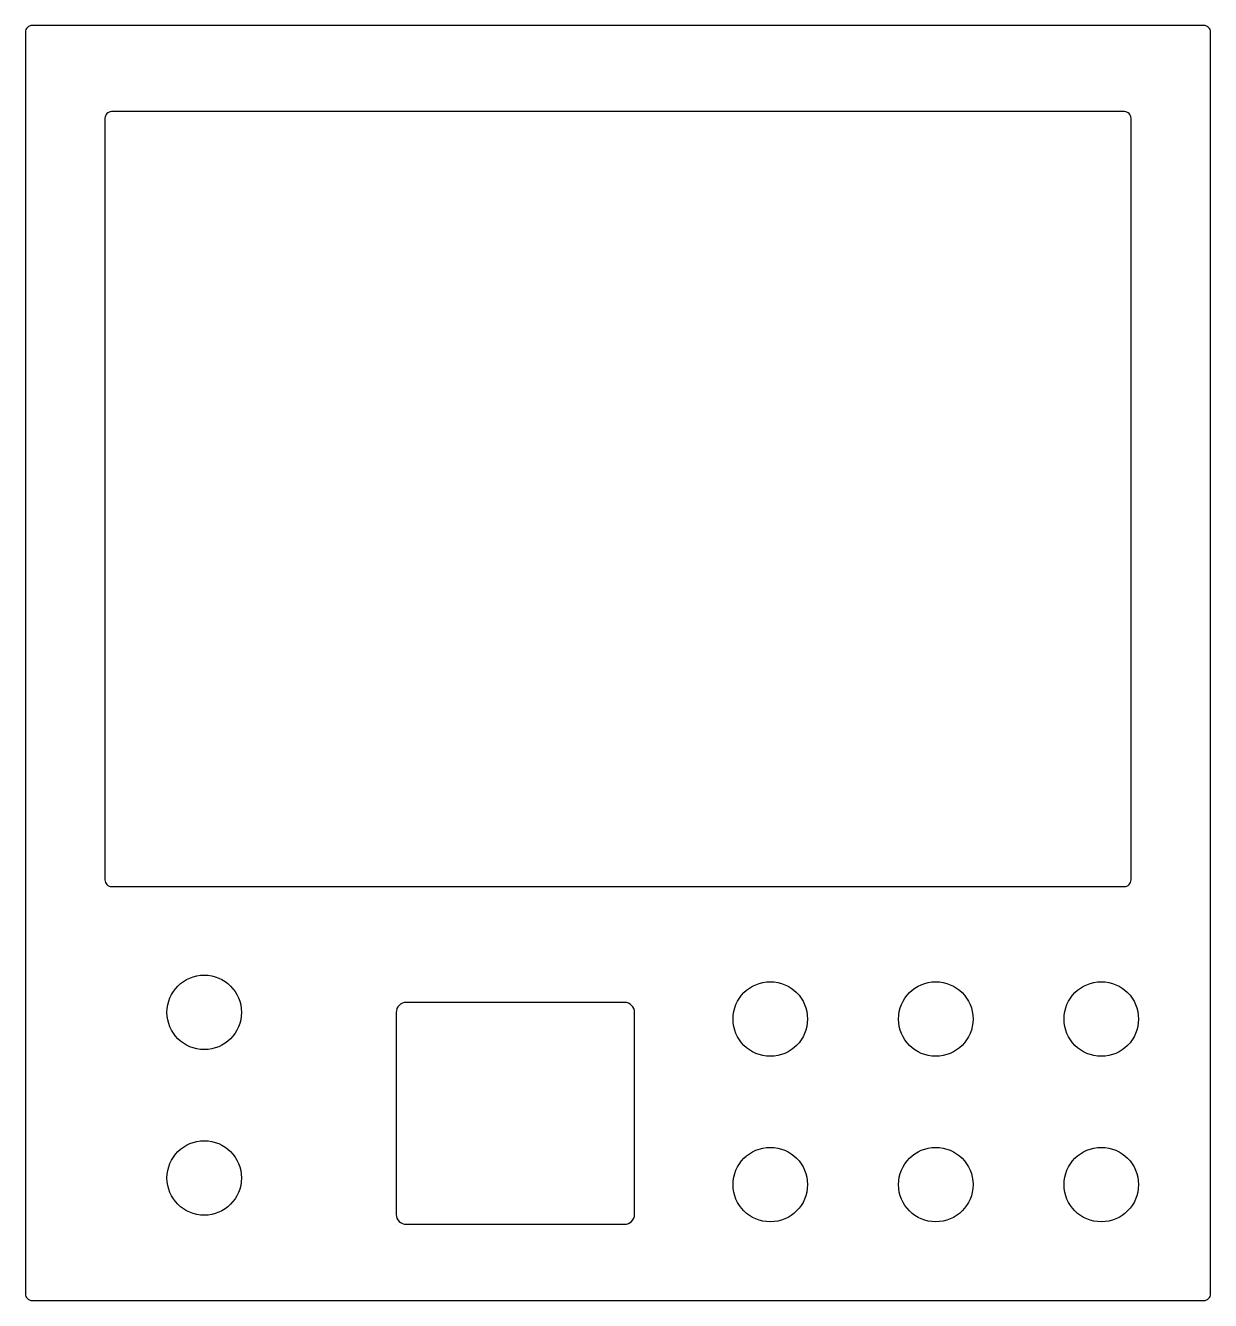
# Model space of a CAD drawing. Header units: millimetres. Extents: x 0 to 358, y 0 to 385.
import ezdxf

# ---------------------------------------------------------------- set-up
doc = ezdxf.new("R2010")
doc.units = ezdxf.units.MM
doc.layers.get('0').update_dxf_attribs({"color": 18, "lineweight": 25, "true_color": 0x000000})

msp = doc.modelspace()

# ---------------------------------------------------------------- linework, layer by layer
msp.add_line((112, 23), (112, 23))
msp.add_line((112, 23), (112, 23))
at = {"flags": 128}
for points in [[(0, 383), (0, 2, 0.414214), (2, 0), (356, 0, 0.414214), (358, 2), (358, 383, 0.414214), (356, 385), (2, 385, 0.414214), (0, 383)], [(334, 127), (334, 357, 0.414214), (332, 359), (26, 359, 0.414214), (24, 357), (24, 127, 0.414214), (26, 125), (332, 125, 0.414214), (334, 127)], [(181, 90), (115, 90, 0.414214), (112, 87), (112, 26, 0.414214), (115, 23), (181, 23, 0.414214), (184, 26), (184, 87, 0.414214), (181, 90)]]:
    msp.add_lwpolyline(points, format="xyb", dxfattribs=at)
for centre in [(54, 87), (225, 85), (275, 85), (325, 85), (54, 37), (225, 35), (275, 35), (325, 35)]:
    msp.add_circle(centre, 11.25)

doc.saveas('drawing.dxf')
